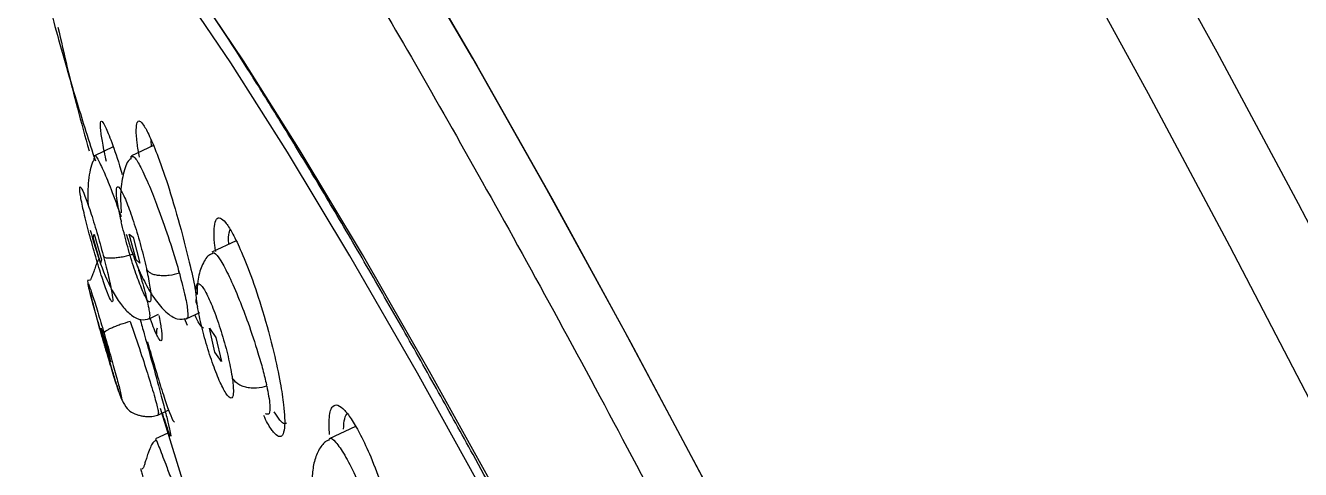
# Model space of a CAD drawing. Header units: millimetres. Extents: x 13235 to 13829, y -4257 to -3417.
# Drawn here: x 13700.75 to 13706.72, y -3755.39 to -3753.31 of the extents above; entities that cross this region are included whole.
import ezdxf

# ---------------------------------------------------------------- set-up
doc = ezdxf.new("R2010")
doc.units = ezdxf.units.MM
doc.header["$LTSCALE"] = 0.1
doc.layers.get('0').update_dxf_attribs({"lineweight": 15})

msp = doc.modelspace()

# ---------------------------------------------------------------- linework, layer by layer
at = {"linetype": 'Continuous', "lineweight": 25}
for p, q in [((13701.342, -3753.8735), (13701.3406, -3753.8451)), ((13701.0733, -3753.9373), (13701.0746, -3753.9171)), ((13701.1621, -3753.876), (13701.0745, -3753.917)), ((13701.3506, -3753.8694), (13701.2487, -3753.9171)), ((13701.1989, -3754.2207), (13701.2003, -3754.2268)), ((13701.0681, -3754.2994), (13701.0726, -3754.2846)), ((13701.1028, -3754.4201), (13701.0681, -3754.2994)), ((13701.0725, -3754.2846), (13701.1072, -3754.4053)), ((13701.2695, -3754.405), (13701.2377, -3754.2843)), ((13701.2377, -3754.2844), (13701.2559, -3754.2991)), ((13701.2559, -3754.2991), (13701.2876, -3754.4198)), ((13701.7381, -3754.3158), (13701.6237, -3754.3693)), ((13701.6197, -3754.3764), (13701.6262, -3754.3746)), ((13701.1072, -3754.4051), (13701.1028, -3754.4199)), ((13701.2875, -3754.4196), (13701.2694, -3754.4049)), ((13701.4723, -3754.4676), (13701.47, -3754.4592)), ((13701.5563, -3754.6175), (13701.5572, -3754.6228)), ((13701.33, -3754.6808), (13701.3752, -3754.6596)), ((13701.5106, -3754.7125), (13701.4969, -3754.6795)), ((13701.5045, -3754.6807), (13701.5677, -3754.6511)), ((13701.1159, -3754.7687), (13701.1062, -3754.7253)), ((13701.1062, -3754.7253), (13701.1403, -3754.8383)), ((13701.6384, -3754.8376), (13701.6131, -3754.7245)), ((13701.6131, -3754.7245), (13701.6437, -3754.7679)), ((13701.1499, -3754.8817), (13701.1159, -3754.7686)), ((13701.6437, -3754.7678), (13701.669, -3754.8809)), ((13701.1402, -3754.8382), (13701.1498, -3754.8815)), ((13701.669, -3754.8807), (13701.6384, -3754.8374)), ((13701.8817, -3754.9965), (13701.8801, -3754.9894)), ((13701.3706, -3755.1318), (13701.4221, -3755.1077)), ((13701.3824, -3755.0987), (13701.6391, -3755.9303)), ((13701.4185, -3755.2157), (13701.3599, -3755.2432)), ((13702.2978, -3755.1849), (13702.1744, -3755.2426)), ((13701.3619, -3755.25), (13701.3624, -3755.2485))]:
    msp.add_line(p, q, dxfattribs=at)
at = {"linetype": 'Continuous', "lineweight": 25, "flags": 128}
for points in [[(13703.5004, -3749.9143), (13703.5323, -3749.9079), (13703.6376, -3749.9477), (13703.779, -3750.067), (13703.9555, -3750.2649), (13704.1654, -3750.5395), (13704.4071, -3750.8886), (13704.6783, -3751.3092), (13704.9768, -3751.7977), (13705.3001, -3752.35), (13705.6455, -3752.9612), (13706.0098, -3753.6263), (13706.3901, -3754.3395), (13706.7831, -3755.0948), (13707.1855, -3755.8856), (13707.5938, -3756.7053), (13708.0045, -3757.5469), (13708.4141, -3758.4032), (13708.8192, -3759.2668)], [(13704.0771, -3749.9646), (13704.1558, -3750.0234), (13704.3185, -3750.1884), (13704.5168, -3750.4342), (13704.7488, -3750.7583), (13705.0123, -3751.1581), (13705.3051, -3751.6297), (13705.6245, -3752.169), (13705.9676, -3752.7711), (13706.3312, -3753.4304), (13706.7121, -3754.1411), (13707.1068, -3754.8967), (13707.5118, -3755.6904), (13707.9234, -3756.5149), (13708.3379, -3757.3629), (13708.7514, -3758.2265), (13709.1603, -3759.0981)], [(13701.039, -3751.0148), (13701.0707, -3751.0083), (13701.1773, -3751.0486), (13701.3207, -3751.1699), (13701.4998, -3751.3713), (13701.713, -3751.651), (13701.9584, -3752.0065), (13702.234, -3752.4348), (13702.5373, -3752.9321), (13702.8657, -3753.4942), (13703.2164, -3754.1161), (13703.5863, -3754.7926), (13703.9722, -3755.5178), (13704.3708, -3756.2853), (13704.7787, -3757.0885), (13705.1923, -3757.9205), (13705.6079, -3758.774), (13706.0222, -3759.6417)], [(13705.9752, -3759.5424), (13705.5636, -3758.6822), (13705.1511, -3757.8368), (13704.7409, -3757.0133), (13704.3367, -3756.2189), (13703.9419, -3755.4602), (13703.5599, -3754.7437), (13703.1938, -3754.0756), (13702.847, -3753.4615), (13702.5222, -3752.9068), (13702.2223, -3752.416), (13701.9498, -3751.9935), (13701.7071, -3751.6428), (13701.4962, -3751.3669), (13701.3189, -3751.1682), (13701.1768, -3751.0483), (13701.071, -3751.0083)], [(13705.2224, -3759.9722), (13704.8383, -3759.1698), (13704.4534, -3758.3825), (13704.0713, -3757.6178), (13703.6957, -3756.8831), (13703.3303, -3756.1855), (13702.9786, -3755.5317), (13702.6439, -3754.928), (13702.3294, -3754.3802), (13702.0383, -3753.8936), (13701.7733, -3753.4729), (13701.537, -3753.1221), (13701.3316, -3752.8446), (13701.1591, -3752.643), (13701.0212, -3752.5194), (13700.9192, -3752.4749)], [(13705.1933, -3760.0323), (13704.805, -3759.2203), (13704.4156, -3758.4236), (13704.0291, -3757.65), (13703.6493, -3756.9073), (13703.28, -3756.2028), (13702.9249, -3755.5435), (13702.5875, -3754.936), (13702.2711, -3754.3863), (13701.979, -3753.9), (13701.7139, -3753.4817), (13701.4785, -3753.1357), (13701.2752, -3752.8655), (13701.106, -3752.6736), (13700.9726, -3752.5621), (13700.8763, -3752.5319), (13700.8572, -3752.5376)]]:
    msp.add_lwpolyline(points, dxfattribs=at)
at = {"linetype": 'Continuous', "lineweight": 25}
for points, knots in [([(13711.2173, -3757.7662), (13711.1267, -3757.57), (13710.8898, -3757.0571), (13710.4418, -3756.2541), (13709.8784, -3755.3554), (13709.2514, -3754.4836), (13708.5656, -3753.6431), (13707.8219, -3752.8397), (13707.0227, -3752.0788), (13706.1717, -3751.3635), (13705.2681, -3750.7046), (13704.5675, -3750.2401), (13704.1582, -3750.0165), (13704.078, -3749.9727)], [0, 0, 0, 0, 0.060361, 0.157788, 0.256581, 0.356547, 0.457539, 0.559438, 0.66215, 0.765601, 0.869727, 0.974482, 1, 1, 1, 1]), ([(13700.8466, -3751.1134), (13700.8953, -3751.1289), (13700.9934, -3751.1602), (13701.2549, -3751.436), (13701.6272, -3751.9375), (13702.1301, -3752.7205), (13702.7235, -3753.7323), (13703.3835, -3754.9264), (13704.1005, -3756.2912), (13704.843, -3757.7628), (13705.6029, -3759.3263), (13706.3444, -3760.9096), (13707.0616, -3762.4955), (13707.7184, -3764.0119), (13708.3108, -3765.442), (13708.8097, -3766.7205), (13709.2122, -3767.8321), (13709.4989, -3768.7294), (13709.6595, -3769.3934), (13709.7044, -3769.8094), (13709.6309, -3769.864), (13709.598, -3769.8885)], [0, 0, 0, 0, 0.04229, 0.08533, 0.138911, 0.194045, 0.247626, 0.302761, 0.356342, 0.411476, 0.465057, 0.520191, 0.573772, 0.628906, 0.682487, 0.737622, 0.791202, 0.846337, 0.899918, 0.955052, 1, 1, 1, 1]), ([(13705.5679, -3760.7428), (13705.5293, -3760.6596), (13705.4527, -3760.495), (13705.3381, -3760.2506), (13705.2146, -3759.9889), (13705.0905, -3759.7273), (13704.9739, -3759.4836), (13704.9027, -3759.3357), (13704.8536, -3759.234), (13704.7891, -3759.1002), (13704.7059, -3758.9288), (13704.6157, -3758.7439), (13704.5441, -3758.5978), (13704.4638, -3758.4347), (13704.3749, -3758.2549), (13704.2776, -3758.059), (13704.1825, -3757.8688), (13704.0624, -3757.6299), (13703.8932, -3757.2958), (13703.6686, -3756.8578), (13703.4436, -3756.4262), (13703.2383, -3756.0381), (13703.0463, -3755.68), (13702.8599, -3755.3381), (13702.6822, -3755.0174), (13702.5154, -3754.7213), (13702.3464, -3754.4267), (13702.1817, -3754.1458), (13702.0266, -3753.8875), (13701.8842, -3753.6564), (13701.7261, -3753.4067), (13701.5712, -3753.1721), (13701.4354, -3752.9775), (13701.3169, -3752.816), (13701.2081, -3752.6779), (13701.1037, -3752.5579), (13701.0476, -3752.504), (13701.0213, -3752.4787)], [0, 0, 0, 0, 0.021095, 0.041774, 0.062036, 0.087668, 0.108472, 0.124451, 0.125701, 0.134698, 0.158945, 0.170139, 0.182887, 0.197192, 0.213052, 0.230468, 0.249438, 0.264203, 0.295282, 0.341276, 0.387506, 0.421052, 0.458271, 0.499166, 0.532192, 0.567289, 0.604458, 0.642664, 0.679349, 0.714691, 0.748691, 0.803167, 0.844771, 0.873498, 0.920536, 0.962703, 1, 1, 1, 1]), ([(13700.7519, -3752.5391), (13700.7517, -3752.5645), (13700.7514, -3752.6361), (13700.7697, -3752.7889), (13700.8133, -3753.0133), (13700.8816, -3753.2899), (13700.9694, -3753.5952), (13701.0403, -3753.8234), (13701.0751, -3753.9301), (13701.0789, -3753.9415)], [0, 0, 0, 0, 0.102675, 0.289104, 0.461268, 0.647219, 0.846685, 0.983565, 1, 1, 1, 1]), ([(13700.9032, -3753.3144), (13700.9323, -3753.4414), (13700.977, -3753.6358), (13701.0309, -3753.8279), (13701.0497, -3753.8946)], [0, 0, 0, 0, 0.65288, 1, 1, 1, 1]), ([(13701.1305, -3753.9441), (13701.1243, -3753.9139), (13701.112, -3753.8545), (13701.1031, -3753.7946), (13701.1013, -3753.7593), (13701.1072, -3753.7503), (13701.1225, -3753.772), (13701.1508, -3753.8411), (13701.1803, -3753.9237), (13701.2006, -3753.9909), (13701.2047, -3754.0046)], [0, 0, 0, 0, 0.126329, 0.248698, 0.365146, 0.481529, 0.617033, 0.774535, 0.953974, 1, 1, 1, 1]), ([(13701.2851, -3753.9237), (13701.2812, -3753.9004), (13701.272, -3753.8463), (13701.2692, -3753.7925), (13701.2732, -3753.7577), (13701.2851, -3753.7507), (13701.3046, -3753.7709), (13701.3336, -3753.8245), (13701.3744, -3753.9239), (13701.4266, -3754.0747), (13701.4617, -3754.1985), (13701.4802, -3754.264)], [0, 0, 0, 0, 0.074924, 0.174551, 0.274105, 0.367357, 0.460545, 0.569026, 0.695126, 0.838767, 1, 1, 1, 1]), ([(13701.0746, -3753.9171), (13701.0746, -3753.9171), (13701.0753, -3753.9091), (13701.0893, -3753.9307), (13701.1161, -3753.9843), (13701.1545, -3754.0779), (13701.1836, -3754.1578), (13701.1998, -3754.2022)], [0, 0, 0, 0, 0.00138, 0.245307, 0.502784, 0.723515, 1, 1, 1, 1]), ([(13701.2462, -3753.9325), (13701.2458, -3753.9263), (13701.2452, -3753.9167), (13701.2489, -3753.9195), (13701.2502, -3753.9204)], [0, 0, 0, 0, 0.642536, 1, 1, 1, 1]), ([(13701.2502, -3753.9204), (13701.2539, -3753.9201), (13701.2621, -3753.9193), (13701.2909, -3753.9682), (13701.3289, -3754.0505), (13701.3738, -3754.1635), (13701.4033, -3754.2485), (13701.4196, -3754.2958)], [0, 0, 0, 0, 0.163589, 0.367905, 0.583543, 0.76843, 1, 1, 1, 1]), ([(13701.0722, -3753.936), (13701.0703, -3753.9387), (13701.0631, -3753.9494), (13701.0543, -3753.9815), (13701.0464, -3754.0304), (13701.0429, -3754.0865), (13701.0439, -3754.1276), (13701.0444, -3754.1469)], [0, 0, 0, 0, 0.083185, 0.323154, 0.560285, 0.792894, 1, 1, 1, 1]), ([(13701.2462, -3753.9306), (13701.2431, -3753.9326), (13701.2266, -3753.9434), (13701.2079, -3754.001), (13701.194, -3754.0884), (13701.1982, -3754.1553), (13701.2, -3754.1846)], [0, 0, 0, 0, 0.07823, 0.417002, 0.74435, 1, 1, 1, 1]), ([(13701.0504, -3754.2832), (13701.0416, -3754.2491), (13701.0242, -3754.1812), (13701.0083, -3754.1044), (13701.0034, -3754.0619), (13701.0106, -3754.0606), (13701.0288, -3754.1004), (13701.0552, -3754.1758), (13701.0862, -3754.2759), (13701.1057, -3754.3472), (13701.1154, -3754.3828)], [0, 0, 0, 0, 0.126067, 0.25071, 0.374171, 0.497375, 0.621402, 0.746865, 0.873519, 1, 1, 1, 1]), ([(13701.1989, -3754.2207), (13701.1926, -3754.1901), (13701.18, -3754.1292), (13701.1755, -3754.0734), (13701.1829, -3754.0558), (13701.2018, -3754.0804), (13701.2294, -3754.1432), (13701.2613, -3754.2348), (13701.2934, -3754.3428), (13701.3096, -3754.4107), (13701.3177, -3754.4447)], [0, 0, 0, 0, 0.126069, 0.250709, 0.37416, 0.497364, 0.621398, 0.746866, 0.873526, 1, 1, 1, 1]), ([(13701.6423, -3754.3661), (13701.6409, -3754.3567), (13701.6333, -3754.3041), (13701.6343, -3754.2498), (13701.6444, -3754.2096), (13701.6627, -3754.2048), (13701.6875, -3754.2259), (13701.7191, -3754.2742), (13701.7594, -3754.3558), (13701.8092, -3754.4807), (13701.8661, -3754.6501), (13701.8979, -3754.7733), (13701.9147, -3754.8384)], [0, 0, 0, 0, 0.0275018, 0.1537037, 0.2448284, 0.3358911, 0.4211884, 0.5064361, 0.6056878, 0.7210509, 0.8524898, 1, 1, 1, 1]), ([(13701.0543, -3754.2649), (13701.0696, -3754.3181), (13701.1002, -3754.4245), (13701.1542, -3754.5482), (13701.2056, -3754.6251), (13701.2486, -3754.6674), (13701.2934, -3754.6898), (13701.3194, -3754.683), (13701.3324, -3754.6796)], [0, 0, 0, 0, 0.2427535, 0.4853262, 0.6103699, 0.7388528, 0.8697127, 1, 1, 1, 1]), ([(13701.319, -3754.4506), (13701.325, -3754.4799), (13701.3368, -3754.5381), (13701.3407, -3754.5911), (13701.3333, -3754.6078), (13701.3148, -3754.584), (13701.2881, -3754.5236), (13701.2571, -3754.4353), (13701.2252, -3754.3295), (13701.2086, -3754.2612), (13701.2003, -3754.2268)], [0, 0, 0, 0, 0.125258, 0.248647, 0.372146, 0.495816, 0.619112, 0.743201, 0.870565, 1, 1, 1, 1]), ([(13701.4802, -3754.264), (13701.4934, -3754.3148), (13701.5178, -3754.409), (13701.5418, -3754.5152), (13701.5483, -3754.557), (13701.5499, -3754.5671)], [0, 0, 0, 0, 0.470357, 0.871747, 1, 1, 1, 1]), ([(13701.7038, -3754.3318), (13701.7037, -3754.3305), (13701.7017, -3754.3061), (13701.7035, -3754.2808), (13701.7084, -3754.2676), (13701.7101, -3754.2631)], [0, 0, 0, 0, 0.037378, 0.672922, 1, 1, 1, 1]), ([(13701.1171, -3754.3893), (13701.1256, -3754.4225), (13701.1423, -3754.4883), (13701.1575, -3754.5623), (13701.1619, -3754.6029), (13701.1545, -3754.6034), (13701.1366, -3754.5638), (13701.1107, -3754.49), (13701.0798, -3754.3908), (13701.0603, -3754.3192), (13701.0504, -3754.2832)], [0, 0, 0, 0, 0.125219, 0.248566, 0.372044, 0.495668, 0.618931, 0.743086, 0.870607, 1, 1, 1, 1]), ([(13701.2237, -3754.2844), (13701.23, -3754.3058), (13701.2447, -3754.3554), (13701.2748, -3754.4349), (13701.3133, -3754.5182), (13701.3592, -3754.5942), (13701.4104, -3754.6534), (13701.4637, -3754.6885), (13701.4932, -3754.6822), (13701.5081, -3754.679)], [0, 0, 0, 0, 0.1013393, 0.2348134, 0.3731814, 0.5188206, 0.6729588, 0.8345774, 1, 1, 1, 1]), ([(13701.4196, -3754.2958), (13701.4289, -3754.324), (13701.4474, -3754.3804), (13701.4624, -3754.4329), (13701.47, -3754.4592)], [0, 0, 0, 0, 0.50002, 1, 1, 1, 1]), ([(13701.0974, -3754.3975), (13701.0953, -3754.4011), (13701.0893, -3754.4108), (13701.0809, -3754.4315), (13701.0732, -3754.4531), (13701.0679, -3754.469), (13701.0644, -3754.4788), (13701.0612, -3754.4873), (13701.0581, -3754.4938), (13701.0554, -3754.4981), (13701.0484, -3754.5046), (13701.0416, -3754.4956), (13701.0422, -3754.511), (13701.0518, -3754.5522), (13701.0618, -3754.5895), (13701.0654, -3754.6029)], [0, 0, 0, 0, 0.042917, 0.11592, 0.173274, 0.196051, 0.215438, 0.23273, 0.250016, 0.269561, 0.293225, 0.446734, 0.714389, 0.897366, 1, 1, 1, 1]), ([(13701.1154, -3754.3828), (13701.1157, -3754.3839), (13701.1163, -3754.3861), (13701.1168, -3754.3882), (13701.1171, -3754.3893)], [0, 0, 0, 0, 0.500525, 1, 1, 1, 1]), ([(13701.259, -3754.3785), (13701.2429, -3754.3828), (13701.2183, -3754.3893), (13701.1868, -3754.3946), (13701.1644, -3754.397), (13701.1457, -3754.3976), (13701.1265, -3754.3961), (13701.1208, -3754.3919), (13701.1171, -3754.3893)], [0, 0, 0, 0, 0.243287, 0.37374, 0.506249, 0.637847, 0.765675, 1, 1, 1, 1]), ([(13701.6205, -3754.3776), (13701.617, -3754.3794), (13701.5996, -3754.3883), (13701.5767, -3754.431), (13701.5565, -3754.4949), (13701.5553, -3754.5455), (13701.5548, -3754.5671)], [0, 0, 0, 0, 0.085642, 0.425378, 0.755582, 1, 1, 1, 1]), ([(13701.6262, -3754.3746), (13701.6289, -3754.3724), (13701.6364, -3754.3663), (13701.6645, -3754.404), (13701.705, -3754.4792), (13701.7504, -3754.5831), (13701.7982, -3754.7087), (13701.8253, -3754.7932), (13701.8403, -3754.8402)], [0, 0, 0, 0, 0.102581, 0.28033, 0.45613, 0.641669, 0.80076, 1, 1, 1, 1]), ([(13701.2758, -3754.4344), (13701.2832, -3754.4584), (13701.3021, -3754.52), (13701.3224, -3754.5994), (13701.3359, -3754.6653), (13701.3325, -3754.6753), (13701.3309, -3754.6802)], [0, 0, 0, 0, 0.170152, 0.435326, 0.722401, 1, 1, 1, 1]), ([(13701.3177, -3754.4447), (13701.3179, -3754.4457), (13701.3184, -3754.4477), (13701.3188, -3754.4496), (13701.319, -3754.4506)], [0, 0, 0, 0, 0.500122, 1, 1, 1, 1]), ([(13701.4723, -3754.4676), (13701.4563, -3754.4717), (13701.4316, -3754.4779), (13701.3987, -3754.4797), (13701.3749, -3754.4786), (13701.3542, -3754.4745), (13701.3322, -3754.4664), (13701.3242, -3754.4568), (13701.319, -3754.4506)], [0, 0, 0, 0, 0.243293, 0.3737457, 0.5062505, 0.6378536, 0.7656734, 1, 1, 1, 1]), ([(13701.1209, -3754.8008), (13701.1109, -3754.7663), (13701.0911, -3754.6977), (13701.066, -3754.6066), (13701.0493, -3754.5416), (13701.0432, -3754.5115), (13701.0485, -3754.5205), (13701.0647, -3754.5679), (13701.0894, -3754.6466), (13701.1093, -3754.7137), (13701.1193, -3754.7472)], [0, 0, 0, 0, 0.126109, 0.250838, 0.374361, 0.49757, 0.621472, 0.74674, 0.873262, 1, 1, 1, 1]), ([(13701.4723, -3754.4676), (13701.4824, -3754.506), (13701.5017, -3754.5793), (13701.5124, -3754.6485), (13701.5134, -3754.6814), (13701.5066, -3754.6774), (13701.5055, -3754.6768)], [0, 0, 0, 0, 0.331297, 0.632439, 0.944639, 1, 1, 1, 1]), ([(13701.5563, -3754.6175), (13701.5532, -3754.5923), (13701.547, -3754.5423), (13701.5548, -3754.5109), (13701.5743, -3754.5193), (13701.6036, -3754.5681), (13701.6381, -3754.6499), (13701.6725, -3754.752), (13701.7024, -3754.861), (13701.7135, -3754.9213), (13701.7191, -3754.9514)], [0, 0, 0, 0, 0.126068, 0.250711, 0.374162, 0.497361, 0.62139, 0.746851, 0.873514, 1, 1, 1, 1]), ([(13701.0654, -3754.6029), (13701.0686, -3754.6148), (13701.0781, -3754.651), (13701.0927, -3754.7035), (13701.1031, -3754.7393), (13701.1036, -3754.741)], [0, 0, 0, 0, 0.318339, 0.966676, 1, 1, 1, 1]), ([(13701.5563, -3754.6175), (13701.5524, -3754.6083), (13701.5477, -3754.5974), (13701.5524, -3754.5861), (13701.5532, -3754.5844)], [0, 0, 0, 0, 0.847499, 1, 1, 1, 1]), ([(13701.7199, -3754.9565), (13701.7226, -3754.9803), (13701.7281, -3755.0276), (13701.72, -3755.0567), (13701.7007, -3755.048), (13701.6721, -3755.0003), (13701.6385, -3754.9213), (13701.6048, -3754.8224), (13701.5747, -3754.7147), (13701.563, -3754.6536), (13701.5572, -3754.6228)], [0, 0, 0, 0, 0.1252597, 0.2486461, 0.3721465, 0.4958191, 0.6191131, 0.7432021, 0.8705726, 1, 1, 1, 1]), ([(13701.2417, -3754.6936), (13701.226, -3754.6983), (13701.2018, -3754.7056), (13701.1729, -3754.7163), (13701.1532, -3754.7243), (13701.1377, -3754.7318), (13701.1229, -3754.7403), (13701.1207, -3754.7445), (13701.1193, -3754.7472)], [0, 0, 0, 0, 0.244175, 0.374723, 0.507127, 0.638486, 0.766022, 1, 1, 1, 1]), ([(13701.2417, -3754.6936), (13701.2585, -3754.742), (13701.2892, -3754.8309), (13701.3294, -3754.9563), (13701.3585, -3755.0528), (13701.3752, -3755.1174), (13701.3738, -3755.1244), (13701.3731, -3755.1276)], [0, 0, 0, 0, 0.225144, 0.412919, 0.621402, 0.82234, 1, 1, 1, 1]), ([(13701.2877, -3754.6822), (13701.2943, -3754.7053), (13701.3193, -3754.7925), (13701.3547, -3754.9206), (13701.3879, -3755.044), (13701.4096, -3755.1275), (13701.4241, -3755.1871), (13701.4332, -3755.2285), (13701.432, -3755.2312), (13701.4313, -3755.2326)], [0, 0, 0, 0, 0.081139, 0.305939, 0.446743, 0.582501, 0.713216, 0.838861, 1, 1, 1, 1]), ([(13701.3763, -3754.6648), (13701.3773, -3754.6696), (13701.3838, -3754.7023), (13701.3892, -3754.7417), (13701.3915, -3754.7779), (13701.386, -3754.7891), (13701.3704, -3754.7657), (13701.3524, -3754.7266), (13701.3378, -3754.6836), (13701.3359, -3754.678)], [0, 0, 0, 0, 0.030142, 0.202784, 0.369016, 0.5288, 0.733711, 0.965243, 1, 1, 1, 1]), ([(13701.5847, -3754.7244), (13701.58, -3754.7216), (13701.5699, -3754.7156), (13701.5536, -3754.6803), (13701.5451, -3754.6617)], [0, 0, 0, 0, 0.474139, 1, 1, 1, 1]), ([(13701.1193, -3754.7472), (13701.1295, -3754.7822), (13701.1497, -3754.8516), (13701.1763, -3754.9475), (13701.195, -3755.0189), (13701.2031, -3755.0559), (13701.1994, -3755.0525), (13701.1844, -3755.0096), (13701.1601, -3754.933), (13701.1399, -3754.8649), (13701.1296, -3754.8305)], [0, 0, 0, 0, 0.1260272, 0.2496439, 0.3732343, 0.4972172, 0.6207832, 0.7444554, 0.8706549, 1, 1, 1, 1]), ([(13701.3678, -3754.7244), (13701.3667, -3754.7277), (13701.3646, -3754.7343), (13701.364, -3754.7438), (13701.3651, -3754.7496), (13701.3656, -3754.7521)], [0, 0, 0, 0, 0.368215, 0.728419, 1, 1, 1, 1]), ([(13701.1296, -3754.8305), (13701.1281, -3754.8256), (13701.1252, -3754.8157), (13701.1223, -3754.8058), (13701.1209, -3754.8008)], [0, 0, 0, 0, 0.500205, 1, 1, 1, 1]), ([(13701.3225, -3754.7887), (13701.3271, -3754.8045), (13701.3438, -3754.8617), (13701.3709, -3754.953), (13701.4017, -3755.0521), (13701.4269, -3755.123), (13701.4429, -3755.1606), (13701.448, -3755.1641), (13701.4489, -3755.1648)], [0, 0, 0, 0, 0.082915, 0.300639, 0.518381, 0.735698, 0.952585, 1, 1, 1, 1]), ([(13701.1282, -3754.8258), (13701.1378, -3754.8584), (13701.1491, -3754.8967), (13701.1585, -3754.9269), (13701.16, -3754.9314)], [0, 0, 0, 0, 0.849526, 1, 1, 1, 1]), ([(13701.8403, -3754.8402), (13701.8483, -3754.8671), (13701.8643, -3754.9209), (13701.8748, -3754.9666), (13701.8801, -3754.9894)], [0, 0, 0, 0, 0.5000249, 1, 1, 1, 1]), ([(13701.9147, -3754.8384), (13701.9256, -3754.8871), (13701.9458, -3754.9775), (13701.9645, -3755.1036), (13701.9678, -3755.1892), (13701.9562, -3755.2299), (13701.9386, -3755.2362), (13701.9144, -3755.215), (13701.8904, -3755.1817), (13701.8733, -3755.1462), (13701.8672, -3755.1335)], [0, 0, 0, 0, 0.154054, 0.285507, 0.479645, 0.601241, 0.718483, 0.831371, 0.939889, 1, 1, 1, 1]), ([(13701.16, -3754.9314), (13701.1658, -3754.9501), (13701.1821, -3755.0029), (13701.1994, -3755.0564), (13701.223, -3755.0992), (13701.2478, -3755.1192), (13701.271, -3755.129), (13701.2877, -3755.1339), (13701.305, -3755.1371), (13701.3215, -3755.1388), (13701.337, -3755.1388), (13701.3565, -3755.1369), (13701.3682, -3755.1323), (13701.3762, -3755.1291)], [0, 0, 0, 0, 0.143142, 0.402767, 0.576941, 0.696891, 0.74109, 0.778032, 0.811475, 0.84501, 0.880735, 0.919078, 1, 1, 1, 1]), ([(13701.7191, -3754.9514), (13701.7192, -3754.9523), (13701.7195, -3754.954), (13701.7197, -3754.9556), (13701.7199, -3754.9565)], [0, 0, 0, 0, 0.500601, 1, 1, 1, 1]), ([(13701.8817, -3754.9965), (13701.8657, -3755.0005), (13701.8412, -3755.0067), (13701.8073, -3755.0059), (13701.7824, -3755.0017), (13701.7603, -3754.9939), (13701.7362, -3754.9802), (13701.7263, -3754.9658), (13701.7199, -3754.9565)], [0, 0, 0, 0, 0.243279, 0.373742, 0.506255, 0.637843, 0.765653, 1, 1, 1, 1]), ([(13701.8817, -3754.9965), (13701.8877, -3755.0283), (13701.8989, -3755.0884), (13701.8955, -3755.1314), (13701.8826, -3755.1277), (13701.8763, -3755.1258)], [0, 0, 0, 0, 0.3646094, 0.6890265, 1, 1, 1, 1]), ([(13702.175, -3755.2222), (13702.1739, -3755.1937), (13702.1715, -3755.1306), (13702.187, -3755.0869), (13702.2135, -3755.0809), (13702.2448, -3755.1048), (13702.2811, -3755.1529), (13702.3226, -3755.226), (13702.371, -3755.3303), (13702.4256, -3755.4725), (13702.4817, -3755.6496), (13702.5067, -3755.7644), (13702.5199, -3755.8251)], [0, 0, 0, 0, 0.096698, 0.213923, 0.298564, 0.383151, 0.462379, 0.541555, 0.633739, 0.740903, 0.862978, 1, 1, 1, 1]), ([(13701.4313, -3755.2326), (13701.4282, -3755.2261), (13701.4219, -3755.2128), (13701.4026, -3755.1519), (13701.3929, -3755.1213)], [0, 0, 0, 0, 0.497685, 1, 1, 1, 1]), ([(13701.9735, -3755.1689), (13701.9707, -3755.1706), (13701.9629, -3755.1755), (13701.9436, -3755.1589), (13701.9256, -3755.1304), (13701.9167, -3755.1163)], [0, 0, 0, 0, 0.222176, 0.616135, 1, 1, 1, 1]), ([(13702.2408, -3755.1982), (13702.242, -3755.1798), (13702.2443, -3755.1435), (13702.2547, -3755.1289), (13702.2599, -3755.1217)], [0, 0, 0, 0, 0.5060511, 1, 1, 1, 1]), ([(13701.3623, -3755.2505), (13701.3587, -3755.2528), (13701.3458, -3755.2606), (13701.3322, -3755.2913), (13701.3199, -3755.3265), (13701.314, -3755.3466), (13701.3099, -3755.3602), (13701.3074, -3755.3684), (13701.305, -3755.3749), (13701.3019, -3755.3816), (13701.2987, -3755.3841), (13701.2983, -3755.3838), (13701.2981, -3755.3836)], [0, 0, 0, 0, 0.1306195, 0.4634663, 0.591861, 0.6905431, 0.7302197, 0.7656029, 0.7999017, 0.836856, 0.9310482, 1, 1, 1, 1]), ([(13701.3624, -3755.2485), (13701.3623, -3755.2471), (13701.3619, -3755.243), (13701.376, -3755.2778), (13701.3968, -3755.332), (13701.4083, -3755.3621)], [0, 0, 0, 0, 0.187785, 0.548384, 1, 1, 1, 1]), ([(13702.1714, -3755.2484), (13702.1664, -3755.2507), (13702.1479, -3755.2595), (13702.1229, -3755.296), (13702.0998, -3755.3531), (13702.096, -3755.4003), (13702.0941, -3755.4234)], [0, 0, 0, 0, 0.111378, 0.417242, 0.715941, 1, 1, 1, 1]), ([(13702.1719, -3755.2503), (13702.173, -3755.2471), (13702.178, -3755.2332), (13702.2032, -3755.2534), (13702.2449, -3755.3131), (13702.2957, -3755.4123), (13702.3467, -3755.5321), (13702.3965, -3755.669), (13702.4201, -3755.7522), (13702.4333, -3755.7985)], [0, 0, 0, 0, 0.047552, 0.20896, 0.363996, 0.518449, 0.680615, 0.822266, 1, 1, 1, 1]), ([(13701.2933, -3755.3838), (13701.2926, -3755.3835), (13701.2902, -3755.3828), (13701.2935, -3755.3935), (13701.2989, -3755.4132), (13701.3014, -3755.4221)], [0, 0, 0, 0, 0.198786, 0.641497, 1, 1, 1, 1]), ([(13701.4083, -3755.3621), (13701.4163, -3755.3835), (13701.4325, -3755.4264), (13701.4515, -3755.4786), (13701.461, -3755.5047)], [0, 0, 0, 0, 0.500049, 1, 1, 1, 1])]:
    msp.add_open_spline(points, degree=3, knots=knots, dxfattribs=at)

doc.saveas('drawing.dxf')
